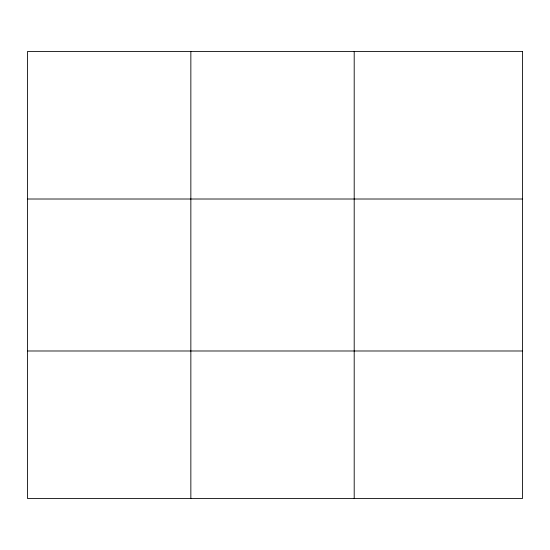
<?xml version="1.0" encoding="UTF-8"?>
<svg xmlns="http://www.w3.org/2000/svg" width="550" height="550" viewBox="0 0 550 550"><rect width="100%" height="100%" fill="white"/><g stroke="black" fill="none" stroke-linecap="round" stroke-linejoin="round"><path stroke-width="0.82" d="M190.85 51.501L190.85 498.499M354.2 51.501L354.2 498.499M27.5 199.011L522.5 199.011M27.5 350.989L522.5 350.989M522.5 51.501L522.5 498.499L27.5 498.499L27.5 51.501L522.5 51.501"/></g></svg>
